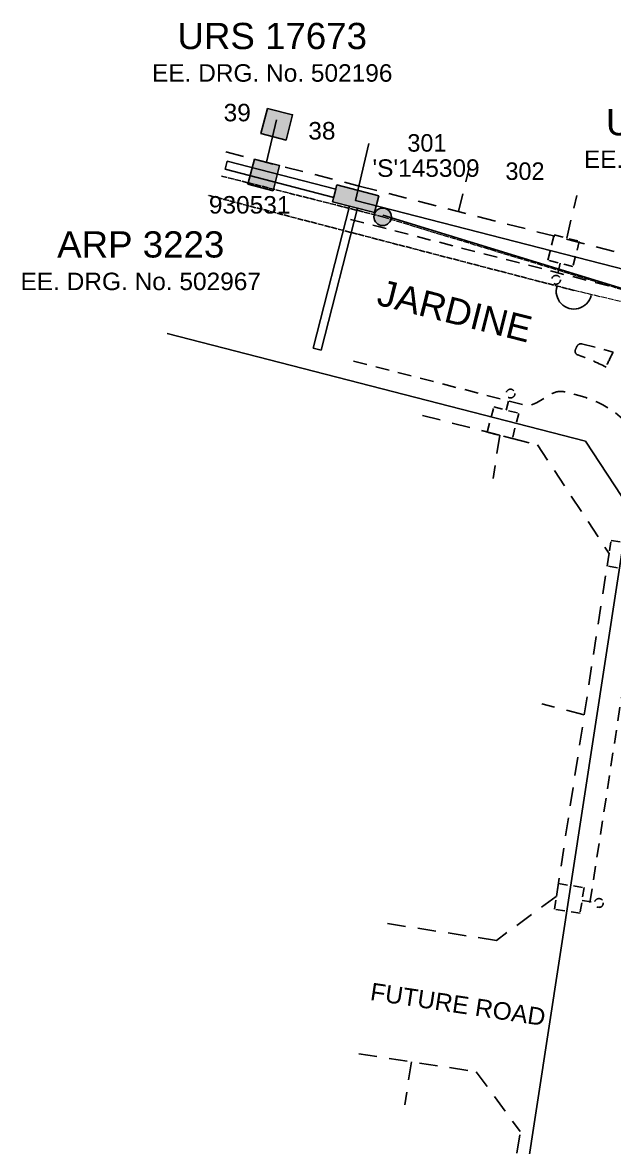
# Model space of a CAD drawing. Header units: metres. Extents: x 301343 to 301607, y 6240179 to 6240499.
# Drawn here: x 301342.9 to 301410.5, y 6240367.2 to 6240495.9 of the extents above; entities that cross this region are included whole.
import ezdxf
from ezdxf.enums import TextEntityAlignment as Align

# ---------------------------------------------------------------- set-up
doc = ezdxf.new("R2010")
doc.units = ezdxf.units.M
doc.header["$LTSCALE"] = 0.7
doc.linetypes.add('Cable Exist OH', pattern=[1, 1, 0])
doc.linetypes.add('Dash', pattern=[5, 3, -2])
doc.layers.get('0').update_dxf_attribs({"color": 6})
for name, color, linetype in [('_User Miscellaneous1', 3, 'Continuous'), ('_User Miscellaneous11', 7, 'Continuous'), ('_User Miscellaneous6', 7, 'Continuous'), ('_User Miscellaneous7', 150, 'Continuous'), ('_User Miscellaneous8', 7, 'Continuous'), ('_User_HV_Exist', 7, 'Continuous'), ('_User_LV_Exist', 7, 'Continuous'), ('Cadastre Developer_SP_NEW', 4, 'Continuous'), ('Cadastre Roads_SP_EXT', 4, 'Continuous'), ('Cadastre Roads_SP_NEW', 8, 'Continuous'), ('Mains_HV_EXT', 12, 'Continuous'), ('Mains_LV_EXT', 160, 'Continuous'), ('OH_Details_SP_MISC', 6, 'Continuous'), ('SupportsOH_SP_TR_HV_LV_SL_EXT', 7, 'Continuous'), ('SupportsUG_SP_LV_EXT', 7, 'Continuous'), ('SupportsUG_SP_LV_SL_EXT', 7, 'Continuous'), ('UG_Details_SP_MISC', 7, 'Continuous')]:
    doc.layers.add(name, color=color, linetype=linetype)
doc.styles.add('ARIAL', font='arial.ttf', dxfattribs={"height": 2})
doc.styles.add('ARIAL 3.0', font='arial.ttf', dxfattribs={"height": 3})
doc.styles.add('COLUMN_LABEL', font='arial.ttf')
doc.styles.add('Dot', font='dotfont.shx', dxfattribs={"height": 2})
doc.styles.add('POLE_LABEL', font='arial.ttf')
doc.styles.get("Standard").update_dxf_attribs({"font": 'arial.ttf'})

# ---------------------------------------------------------------- blocks, each defined once
blk = doc.blocks.new('POLE_EXT')
blk.add_hatch(color=256).paths.add_polyline_path([(-1, 0, 1), (1, 0, 1)])
blk.add_lwpolyline([(-1, 0, 1), (1, 0, 1)], format="xyb", close=True)
for tag, height, flags, p in [('pNumber', 2.5, 8, (-17.84, 2.07)), ('OWNED_BY', 0.2, 9, (1.35, -0.4)), ('SPECIAL_USE', 0.2, 9, (1.35, -0.8)), ('STATE', 0.2, 9, (1.35, -1)), ('PARENT', 0.2, 9, (1.35, -0.6)), ('USAGE', 0.2, 9, (1.35, -1.2)), ('cLV', 0.2, 9, (1.35, -1.4)), ('hDepth', 0.2, 9, (1.35, -1.6)), ('hDia', 0.2, 9, (1.35, -1.8)), ('cHV', 0.2, 9, (1.35, -2)), ('LBRACKET', 0.2, 9, (1.35, -2.2)), ('LExisting', 0.2, 9, (1.35, -2.4)), ('LANTNUMBER', 0.2, 9, (1.35, -2.6)), ('cLinedev', 0.2, 9, (1.35, -3.4)), ('pExisting', 0.2, 9, (1.35, -3.8)), ('LOther', 0.2, 9, (1.35, -2.8)), ('LRemove', 0.2, 9, (1.35, -3)), ('LEGEND', 0.2, 9, (1.35, -3.2)), ('LOCATION', 0.2, 9, (1.35, -3.6)), ('pFooting', 0.2, 9, (1.35, -4.4)), ('pNew', 0.2, 9, (1.35, -4.6)), ('pRelocate', 0.2, 9, (1.35, -5)), ('pRemove', 0.2, 9, (1.35, -5.2)), ('PFNUMBER', 0.2, 9, (1.35, -4)), ('NEWPFNUMBER', 0.2, 9, (1.35, -4.2)), ('pReplace', 0.2, 9, (1.35, -5.4)), ('pStay', 0.2, 9, (1.35, -5.6)), ('pType', 0.2, 9, (1.35, -5.8)), ('cspan', 0.2, 9, (1.35, -6)), ('STREETNAME', 0.2, 9, (1.35, -6.2)), ('SUBURB', 0.2, 9, (1.35, -6.4)), ('OPERATED_BY', 0.2, 9, (1.36, -7.01)), ('NOTES', 0.2, 9, (1.35, -6.6)), ('MAINTAINED_BY', 0.2, 9, (1.36, -6.81))]:
    blk.add_attdef(tag, text='', height=height, dxfattribs=dict(flags=flags)).set_placement(p, align=Align.MIDDLE_LEFT)
at = {"style": 'POLE_LABEL', "flags": 9}
for tag, height, p in [('ASSET_NUM', 2.5, (2, 2)), ('STRUCTURE_PLANT_NUMBER', 0.2, (1.35, 0.03)), ('STREET_CODE', 0.2, (1.35, -0.2))]:
    blk.add_attdef(tag, text='', height=height, dxfattribs=at).set_placement(p, align=Align.MIDDLE_LEFT)
at = {"flags": 1}
blk.add_attdef('Z', (1.35, -7.33), '', height=0.2, dxfattribs=at)
blk = doc.blocks.new('PILLAR_EXT')
blk.add_hatch(color=256).paths.add_polyline_path([(-2.475, 2.49), (-2.475, 0.51), (2.475, 0.51), (2.475, 2.49)])
blk.add_lwpolyline([(-2.475, 0.51), (2.475, 0.51), (2.475, 2.49), (-2.475, 2.49)], close=True)
for tag, p, flags in [('OWNED_BY', (0, 1.3), 9), ('STATE', (0, 1.1), 9), ('SUPPORT_TYPE', (0, 0.9), 9), ('USAGE', (0, 0.7), 9), ('LEGEND', (0, 0.5), 9), ('LOCATION', (0, 0.3), 9), ('NOTES', (0, 0.1), 9), ('PARENT', (0, -0.1), 9), ('STREETNAME', (0, -0.3), 9), ('SUBURB', (0, -0.5), 1)]:
    blk.add_attdef(tag, p, '', height=0.2, dxfattribs=dict(flags=flags))
at = {"layer": '_User Miscellaneous6', "style": 'ARIAL', "flags": 8}
blk.add_attdef('ASSET_NUM', text='', height=2, dxfattribs=at).set_placement((1.5, 7.5), align=Align.TOP_LEFT)
blk = doc.blocks.new('*U39')
at = {"layer": '_User Miscellaneous7'}
blk.add_hatch(color=256, dxfattribs=at).paths.add_polyline_path([(-1.49, -7.49), (1.48, -7.49), (1.48, -4.51), (-1.49, -4.51)])
at = {"layer": '_User Miscellaneous8'}
blk.add_hatch(color=256, dxfattribs=at).paths.add_polyline_path([(-1.49, -1.49), (1.48, -1.49), (1.48, 1.48), (-1.49, 1.48)])
at = {"layer": '_User Miscellaneous7'}
blk.add_lwpolyline([(1.48, -7.49), (1.48, -4.51), (-1.49, -4.51), (-1.49, -7.49)], close=True, dxfattribs=at)
at = {"layer": '_User Miscellaneous8'}
blk.add_lwpolyline([(1.48, -1.49), (1.48, 1.48), (-1.49, 1.48), (-1.49, -1.49)], close=True, dxfattribs=at)
at = {"flags": 9}
for tag, style, p in [('STRUCTURE_PLANT_NUMBER', 'POLE_LABEL', (1.81, 0.03)), ('STREET_CODE', 'COLUMN_LABEL', (1.81, -0.2))]:
    blk.add_attdef(tag, text='', height=0.2, dxfattribs=dict(at, style=style)).set_placement(p, align=Align.MIDDLE_LEFT)
for tag, p in [('COLUMN_TYPE', (1.81, -0.4)), ('OWNED_BY', (1.81, -0.6)), ('STATE', (1.81, -0.8)), ('USAGE', (1.81, -1)), ('LEGEND', (1.81, -1.2)), ('STREETNAME', (1.81, -1.6)), ('SUBURB', (1.81, -1.8)), ('LOCATION', (1.81, -1.4)), ('NOTES', (1.81, -2))]:
    blk.add_attdef(tag, text='', height=0.2, dxfattribs=at).set_placement(p, align=Align.MIDDLE_LEFT)
at = {"flags": 1}
blk.add_attdef('Z', (1.81, -2.35), '', height=0.2, dxfattribs=at)
at = {"layer": '_User Miscellaneous6', "style": 'ARIAL', "flags": 8}
blk.add_attdef('ASSET_NUM', text='', height=2, dxfattribs=at).set_placement((2, 2), align=Align.MIDDLE_LEFT)
blk = doc.blocks.new('A$C7DAD38F0')
at = {"layer": '_User Miscellaneous11', "color": 3, "style": 'ARIAL'}
blk.add_attdef('DRG_NO', text='', height=2, dxfattribs=at).set_placement((0, -4.23), align=Align.MIDDLE_CENTER)
at = {"layer": '_User Miscellaneous6', "color": 2, "style": 'ARIAL 3.0'}
blk.add_attdef('URS___', text='', height=3, dxfattribs=at).set_placement((0, 0), align=Align.MIDDLE_CENTER)
blk = doc.blocks.new('A$C4FBE3B10')
at = {"layer": '_User Miscellaneous1', "color": 6, "linetype": 'Dash', "ltscale": 0.5, "flags": 128}
blk.add_lwpolyline([(0, 2.97), (0, 4.42)], dxfattribs=at)
at = {"layer": '_User Miscellaneous1', "color": 6, "linetype": 'Dash', "ltscale": 0.5}
blk.add_lwpolyline([(-1.48, 2.97), (1.48, 2.97), (1.48, 0), (-1.48, 0)], close=True, dxfattribs=at)
blk.add_circle((0, 4.92), 0.5, dxfattribs=at)

msp = doc.modelspace()

# ---------------------------------------------------------------- linework, layer by layer
at = {"layer": '_User_HV_Exist', "color": 7, "linetype": 'Cable Exist OH', "lineweight": 0, "flags": 128}
msp.add_lwpolyline([(301384.04, 6240473.65), (301431.88, 6240459.11)], dxfattribs=at)
at = {"layer": '_User_LV_Exist', "color": 7, "linetype": 'Cable Exist OH', "lineweight": 0, "flags": 128}
msp.add_lwpolyline([(301432.22, 6240458.92), (301405.93, 6240465.22)], dxfattribs=at)
at = {"layer": 'Cadastre Developer_SP_NEW', "linetype": 'Continuous', "lineweight": 25, "flags": 128}
for points in [[(301370.76, 6240479.88), (301371.9, 6240484.75)], [(301439.98, 6240460.33), (301380.94, 6240475.5), (301382.47, 6240482.04)]]:
    msp.add_lwpolyline(points, dxfattribs=at)
at = {"layer": 'Cadastre Developer_SP_NEW', "linetype": 'Dash', "lineweight": 25, "flags": 128}
for points in [[(301366.11, 6240481.08), (301381.33, 6240477.17)], [(301392.72, 6240474.24), (301393.87, 6240479.11)], [(301381.33, 6240477.17), (301440.55, 6240461.95)], [(301405.08, 6240471.21), (301406.22, 6240476.08)]]:
    msp.add_lwpolyline(points, dxfattribs=at)
at = {"layer": 'Cadastre Developer_SP_NEW', "linetype": 'Continuous', "lineweight": 25}
msp.add_lwpolyline([(301359.41, 6240460.29), (301407.2, 6240447.99), (301412.16, 6240440.43), (301382.03, 6240243.98)], dxfattribs=at)
at = {"layer": 'Cadastre Developer_SP_NEW', "linetype": 'Dash', "lineweight": 25}
for points in [[(301388.57, 6240450.93), (301401.73, 6240447.55), (301409.9, 6240435.18)], [(301397.42, 6240448.66), (301396.66, 6240443.72)], [(301403.89, 6240395.91), (301409.91, 6240435.16)], [(301407.06, 6240416.67), (301402.23, 6240417.96)], [(301403.88, 6240395.91), (301397.04, 6240390.89), (301383.61, 6240392.95)], [(301381.31, 6240377.92), (301394.74, 6240375.86), (301399.76, 6240369.02)], [(301387.32, 6240377), (301386.56, 6240372.06)], [(301368.34, 6240319.21), (301385.64, 6240316.56), (301392.48, 6240321.58), (301399.76, 6240369.02)]]:
    msp.add_lwpolyline(points, dxfattribs=at)
at = {"layer": 'Cadastre Roads_SP_NEW', "linetype": 'Dash', "ltscale": 0.75}
msp.add_line((301406.78, 6240459.11), (301410.4, 6240458.18), dxfattribs=at)
at = {"layer": 'Cadastre Roads_SP_NEW', "linetype": 'Dash', "ltscale": 0.75, "flags": 128}
for points in [[(301380.35, 6240473.35), (301399.99, 6240468.29), (301413.51, 6240464.81, -0.198912), (301414.74, 6240463.89), (301415.76, 6240462.15, 0.198912), (301416.99, 6240461.23), (301417.32, 6240461.14, 0.120189), (301422.77, 6240461.07, -0.236205), (301432.77, 6240458.65, 0.112822), (301437.32, 6240456.3), (301439.28, 6240455.79), (301463.94, 6240449.44)], [(301380.7, 6240457.15), (301400.08, 6240452.16, 0.198912), (301401.6, 6240452.37), (301403.34, 6240453.4, -0.198912), (301404.86, 6240453.61), (301406.59, 6240453.17, -0.247635), (301414.53, 6240445.95, 0.005446), (301414.62, 6240445.71, -0.131195), (301416.07, 6240432.38), (301415.13, 6240426.25, -0.193334), (301414.37, 6240424.97), (301412.66, 6240423.66, 0.193334), (301411.9, 6240422.37), (301407.6, 6240394.38)]]:
    msp.add_lwpolyline(points, format="xyb", dxfattribs=at)
at = {"layer": 'Cadastre Roads_SP_NEW', "linetype": 'Dash', "ltscale": 0.75}
for centre, radius, start, end in [((301425.34, 6240449.87), 21.1, 154.7538, 155.9693), ((301406.67, 6240458.67), 0.45, 75.5476, 154.7538), ((301406.48, 6240458.27), 0.45, 155.9693, 250.2274), ((301396.18, 6240429.62), 30, 63.4979, 70.2274), ((301425.34, 6240449.87), 17.1, 150.9239, 157.2891)]:
    msp.add_arc(centre, radius, start, end, dxfattribs=at)
at = {"layer": 'Mains_HV_EXT', "linetype": 'Cable Exist OH'}
msp.add_lwpolyline([(301365.6, 6240478.31), (301384.04, 6240473.65)], dxfattribs=at)
at = {"layer": 'Mains_LV_EXT', "linetype": 'Cable Exist OH'}
msp.add_lwpolyline([(301405.93, 6240465.22), (301364.09, 6240476.11)], dxfattribs=at)
at = {"layer": 'Mains_LV_EXT', "linetype": 'Continuous'}
msp.add_lwpolyline([(301403.97, 6240465.73, 1.038962), (301407.86, 6240464.65)], format="xyb", dxfattribs=at)
at = {"layer": 'OH_Details_SP_MISC', "color": 7, "linetype": 'Continuous', "flags": 128}
msp.add_lwpolyline([(301384.04, 6240473.85), (301433.77, 6240458.6), (301431.92, 6240434.86)], dxfattribs=at)
at = {"layer": 'UG_Details_SP_MISC'}
for p, q in [((301366.02, 6240479.08), (301366.14, 6240479.55)), ((301366.26, 6240480.01), (301366.14, 6240479.55)), ((301366.26, 6240480.01), (301378.68, 6240476.8)), ((301366.02, 6240479.08), (301378.44, 6240475.87)), ((301378.44, 6240475.87), (301378.56, 6240476.33)), ((301378.68, 6240476.8), (301378.56, 6240476.33)), ((301376.09, 6240458.64), (301380.24, 6240474.88)), ((301377.02, 6240458.4), (301381.17, 6240474.64)), ((301380.24, 6240474.88), (301380.71, 6240474.76)), ((301381.17, 6240474.64), (301380.71, 6240474.76)), ((301376.09, 6240458.64), (301376.55, 6240458.52)), ((301377.02, 6240458.4), (301376.55, 6240458.52))]:
    msp.add_line(p, q, dxfattribs=at)

# ---------------------------------------------------------------- block references
at = {"layer": '_User Miscellaneous1'}
for p, values in [((301371.41, 6240494.33), {'URS___': 'URS 17673', 'DRG_NO': 'EE. DRG. No. 502196'}), ((301420.39, 6240484.46), {'URS___': 'URS 17676', 'DRG_NO': 'EE. DRG. No.505242'}), ((301356.38, 6240470.49), {'URS___': 'ARP 3223', 'DRG_NO': 'EE. DRG. No. 502967'})]:
    msp.add_blockref('A$C7DAD38F0', p, dxfattribs=at).add_auto_attribs(values)
at = {"layer": '_User Miscellaneous1', "color": 7}
for p, rotation in [((301405.08, 6240471.21), 165.5659331350467), ((301397.42, 6240448.66), 345.5659331350467), ((301409.91, 6240435.16), 261.2806628859619), ((301403.89, 6240395.91), 261.2806271467663)]:
    msp.add_blockref('A$C4FBE3B10', p, dxfattribs=dict(at, rotation=rotation))
at = {"layer": 'SupportsOH_SP_TR_HV_LV_SL_EXT'}
msp.add_blockref('POLE_EXT', (301384.04, 6240473.65), dxfattribs=at)
at = {"layer": 'SupportsUG_SP_LV_EXT'}
ref = msp.add_blockref('PILLAR_EXT', (301381.33, 6240477.17), dxfattribs=dict(at, rotation=165.5885794509908))
ref.add_attrib('ASSET_NUM_001', "'S'145309", (301382.87, 6240478.22), dxfattribs={"layer": '_User Miscellaneous6', "height": 2, "style": 'ARIAL'})
at = {"layer": 'SupportsUG_SP_LV_SL_EXT'}
ref = msp.add_blockref('*U39', (301370.44, 6240478.43), dxfattribs=dict(at, rotation=165.6596255985578))
ref.add_attrib('ASSET_NUM_001', '930531', (301364.17, 6240474.02), dxfattribs={"layer": '_User Miscellaneous6', "height": 2, "style": 'ARIAL'})

# ---------------------------------------------------------------- texts
at = {"layer": 'Cadastre Developer_SP_NEW'}
for s, p in [('39', (301367.41, 6240484.57)), ('38', (301377.09, 6240482.49))]:
    msp.add_text(s, height=2, dxfattribs=at).set_placement(p, align=Align.CENTER)
at = {"layer": 'Cadastre Developer_SP_NEW', "style": 'Dot'}
for s, p in [('301', (301389.09, 6240481.1)), ('302', (301400.3, 6240477.87))]:
    msp.add_text(s, height=2, dxfattribs=at).set_placement(p, align=Align.CENTER)
at = {"layer": 'Cadastre Roads_SP_EXT'}
for s, height, rotation, p in [('JARDINE', 3, 345.8775, (301383.22, 6240463.62)), ('FUTURE ROAD', 2, 351.4825, (301382.52, 6240384.08))]:
    msp.add_text(s, height=height, rotation=rotation, dxfattribs=at).set_placement(p)

doc.saveas('drawing.dxf')
